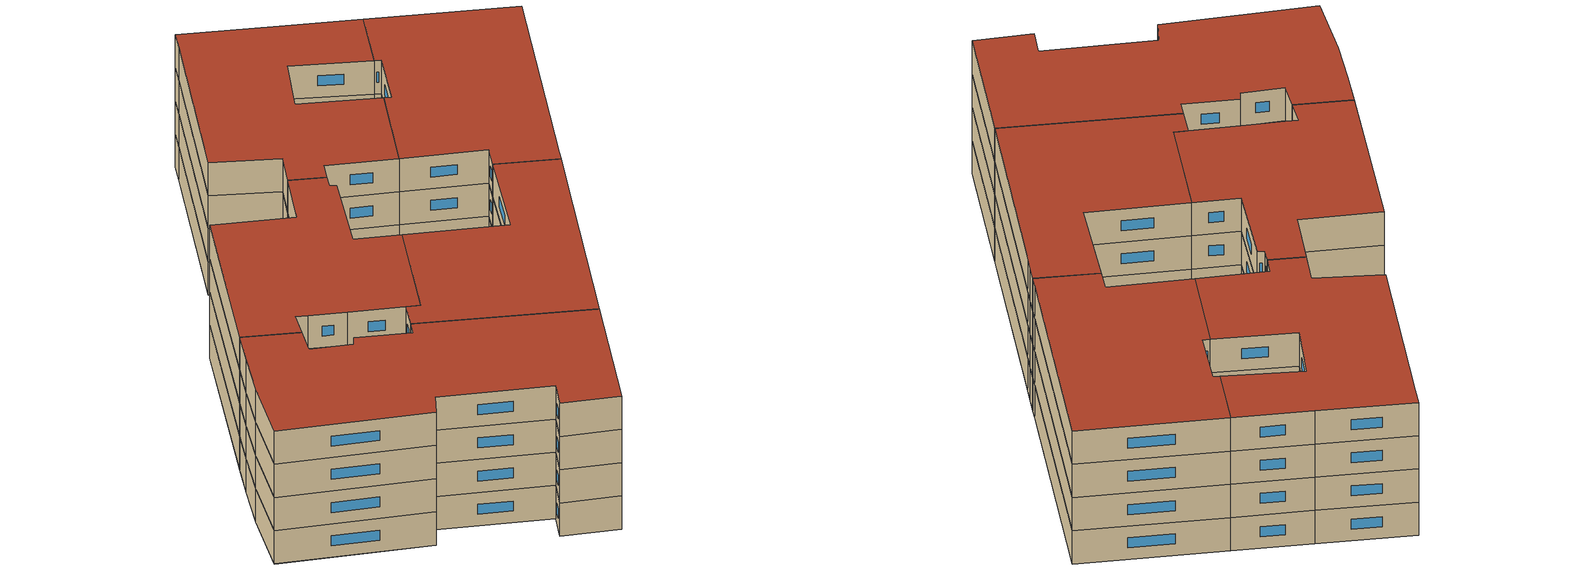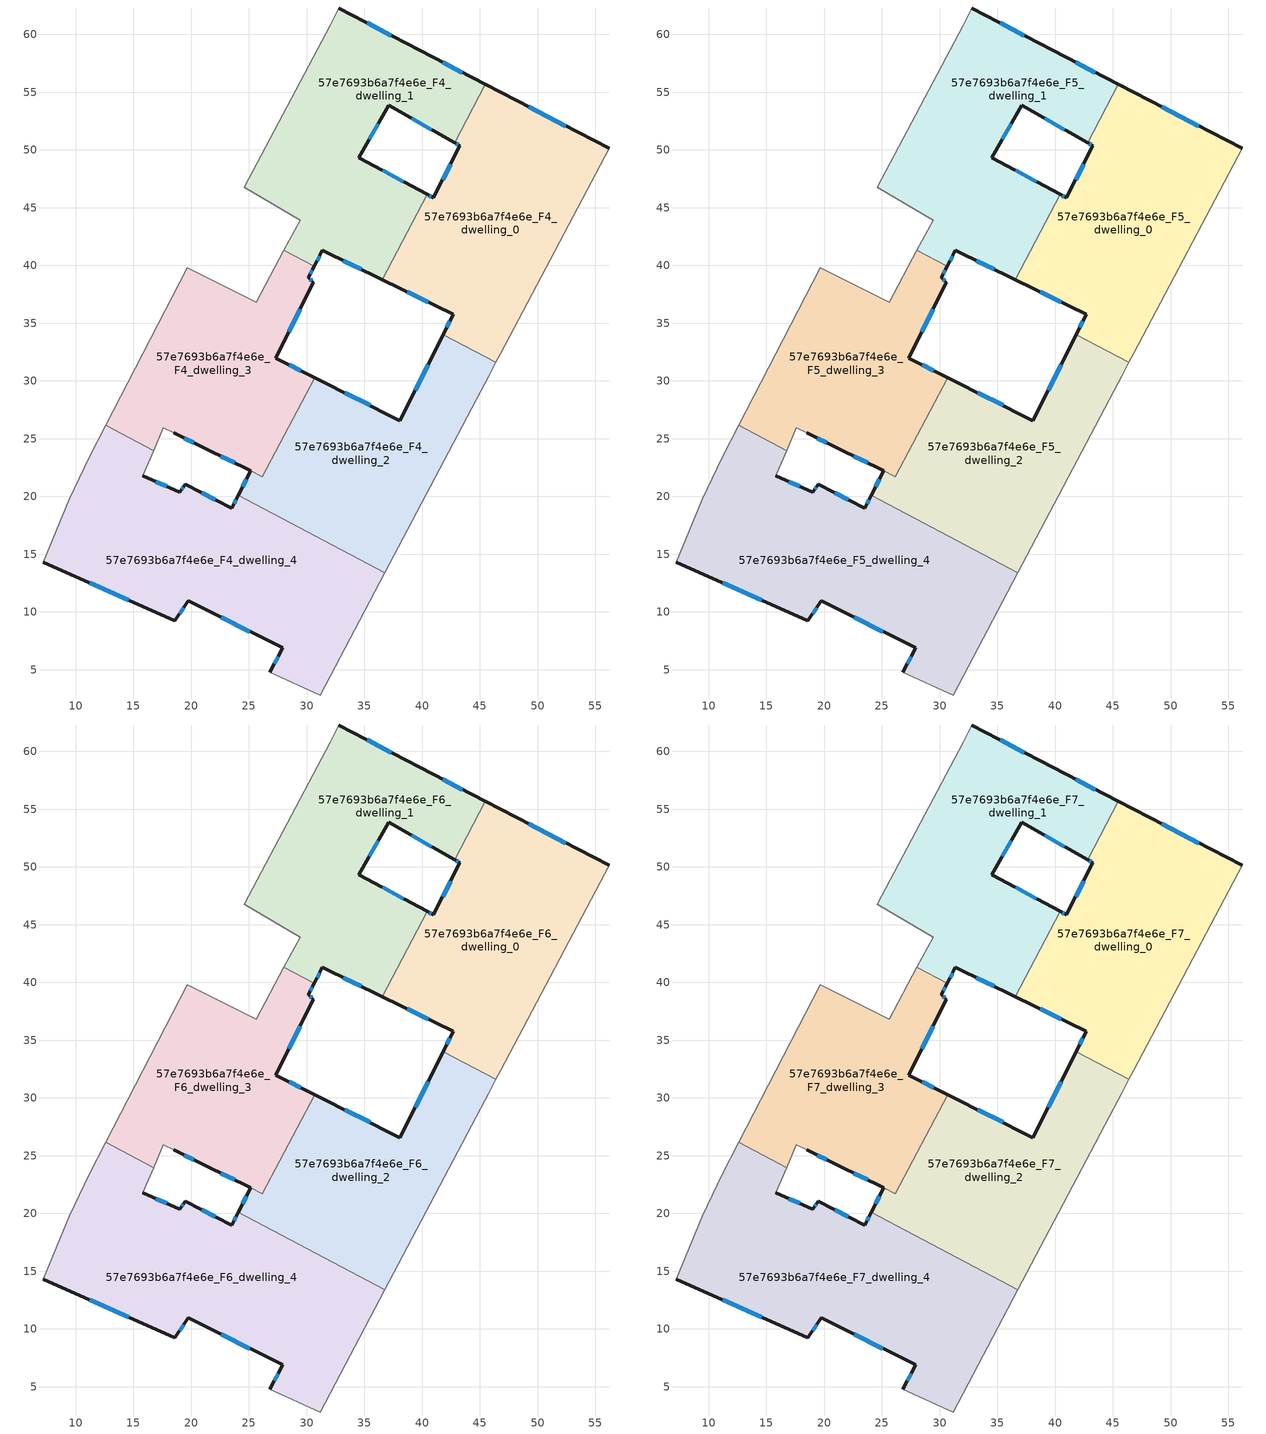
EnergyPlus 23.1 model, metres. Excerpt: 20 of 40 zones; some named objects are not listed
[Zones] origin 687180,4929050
57e7693b6a7f4e6e_F4_dwelling_0
 floor to 57e7693b6a7f4e6e_F3_dwelling_0 (EU_floor_Construction): 56.17,50.13 46.8,32.4 46.38,31.6 41.81,34.02 42.69,35.77 36.54,38.78 40.43,46.15 40.97,45.85 43.26,50.36 42.8,50.63 45.46,55.67 z12
 wall outside (EU_wall_Construction): 36.54,38.78 42.69,35.77 41.81,34.02 / 42.8,50.63 43.27,50.36 40.97,45.85 40.43,46.15 / 56.18,50.13 45.46,55.67 z12:15
 wall adiabatic (EU_wall_Construction): 46.39,31.6 46.81,32.4 56.18,50.13 z12:15
 wall to 57e7693b6a7f4e6e_F4_dwelling_2 (EU_wall_Construction): 41.81,34.02 46.38,31.6 z12:15
 wall to 57e7693b6a7f4e6e_F4_dwelling_1 (EU_wall_Construction): 40.43,46.15 36.54,38.78 / 45.46,55.67 42.8,50.63 z12:15
 window (EU_Window_Construction): 42.39,35.16 42.12,34.63 / 38.7,37.72 40.54,36.83 / 40.78,45.96 40.62,46.04 / 42.46,48.78 41.78,47.43 / 42.96,50.53 43.1,50.45 / 52.42,52.07 49.22,53.73 z13.05:13.95
57e7693b6a7f4e6e_F4_dwelling_1
 floor to 57e7693b6a7f4e6e_F3_dwelling_1 (EU_floor_Construction): 45.46,55.67 42.8,50.63 37.08,53.87 34.51,49.34 40.43,46.15 36.54,38.78 31.35,41.3 30.65,39.92 28.03,41.3 29.44,43.89 24.6,46.77 32.02,60.81 32.78,62.29 39.77,58.61 z12
 wall outside (EU_wall_Construction): 40.43,46.15 34.52,49.34 37.08,53.87 42.8,50.63 / 30.65,39.92 31.35,41.3 36.54,38.78 / 45.46,55.67 39.78,58.61 32.78,62.29 z12:15
 wall adiabatic (EU_wall_Construction): 32.78,62.29 32.02,60.81 24.6,46.77 29.44,43.89 28.03,41.3 z12:15
 wall to 57e7693b6a7f4e6e_F4_dwelling_3 (EU_wall_Construction): 28.03,41.3 30.65,39.92 z12:15
 window (EU_Window_Construction): 39.09,52.73 40.8,51.77 / 35.42,50.93 36.18,52.28 / 38.36,47.27 36.59,48.22 / 33.17,40.42 34.72,39.66 / 30.9,40.4 31.11,40.82 / 37.32,59.9 35.23,61 / 43.47,56.7 41.77,57.58 z13.05:13.95
57e7693b6a7f4e6e_F4_dwelling_2
 floor to 57e7693b6a7f4e6e_F3_dwelling_2 (EU_floor_Construction): 46.38,31.6 45.75,30.4 45.06,29.11 36.76,13.4 24.07,20.1 25.14,22.21 26.16,21.71 30.68,30.28 38.07,26.57 41.81,34.02 z12
 wall outside (EU_wall_Construction): 41.81,34.02 38.07,26.57 30.68,30.28 / 25.15,22.21 24.07,20.1 z12:15
 wall adiabatic (EU_wall_Construction): 36.76,13.4 45.06,29.11 45.76,30.4 46.39,31.6 z12:15
 wall to 57e7693b6a7f4e6e_F4_dwelling_3 (EU_wall_Construction): 30.68,30.28 26.16,21.71 25.15,22.21 z12:15
 wall to 57e7693b6a7f4e6e_F4_dwelling_4 (EU_wall_Construction): 24.07,20.1 36.76,13.4 z12:15
 window (EU_Window_Construction): 35.48,27.87 33.28,28.98 / 40.5,31.41 39.39,29.18 / 24.77,21.47 24.45,20.84 z13.05:13.95
57e7693b6a7f4e6e_F4_dwelling_3
 floor to 57e7693b6a7f4e6e_F3_dwelling_3 (EU_floor_Construction): 30.65,39.92 30.15,38.93 30.57,38.52 27.3,31.97 30.68,30.28 26.16,21.71 21.17,24.16 18.46,25.5 17.58,25.96 16.74,23.97 12.6,26.16 19.67,39.8 25.61,36.82 28.03,41.3 z12
 wall outside (EU_wall_Construction): 18.46,25.5 21.18,24.16 25.14,22.21 / 30.68,30.28 27.31,31.97 30.57,38.52 30.15,38.93 30.65,39.92 z12:15
 wall adiabatic (EU_wall_Construction): 16.74,23.97 17.58,25.96 18.46,25.5 / 28.03,41.3 25.61,36.82 19.67,39.8 12.6,26.16 z12:15
 wall to 57e7693b6a7f4e6e_F4_dwelling_4 (EU_wall_Construction): 12.6,26.16 16.74,23.97 z12:15
 window (EU_Window_Construction): 19.42,25.03 20.22,24.63 / 30.32,39.28 30.47,39.57 / 30.42,38.67 30.3,38.79 / 28.45,34.27 29.43,36.23 / 29.5,30.87 28.49,31.38 / 22.57,23.48 23.75,22.9 z13.05:13.95
57e7693b6a7f4e6e_F4_dwelling_4
 floor to 57e7693b6a7f4e6e_F3_dwelling_4 (EU_floor_Construction): 36.76,13.4 31.15,2.8 26.78,4.76 27.94,6.87 19.73,10.94 18.58,9.23 7.21,14.3 9.42,19.73 11.18,23.4 12.6,26.16 16.74,23.97 15.8,21.78 18.99,20.36 19.48,21.04 23.5,18.97 24.07,20.1 z12
 wall outside (EU_wall_Construction): 7.21,14.3 18.58,9.23 19.73,10.94 27.94,6.87 26.79,4.76 / 24.07,20.1 23.51,18.97 19.48,21.04 18.99,20.36 15.81,21.78 z12:15
 wall adiabatic (EU_wall_Construction): 12.6,26.16 11.18,23.4 9.42,19.73 7.21,14.3 / 15.81,21.78 16.74,23.97 / 26.79,4.76 31.16,2.8 36.76,13.4 z12:15
 window (EU_Window_Construction): 11.2,12.53 14.6,11.01 / 17.88,20.86 16.92,21.29 / 19.31,20.81 19.17,20.6 / 22.1,19.7 20.89,20.32 / 23.87,19.7 23.7,19.37 / 27.54,6.13 27.19,5.5 / 22.61,9.52 25.07,8.3 / 18.99,9.83 19.33,10.34 z13.05:13.95
57e7693b6a7f4e6e_F5_dwelling_0
 floor to 57e7693b6a7f4e6e_F4_dwelling_0 (EU_floor_Construction): 56.17,50.13 46.8,32.4 46.38,31.6 41.81,34.02 42.69,35.77 36.54,38.78 40.43,46.15 40.97,45.85 43.26,50.36 42.8,50.63 45.46,55.67 z15
 wall outside (EU_wall_Construction): 36.54,38.78 42.69,35.77 41.81,34.02 / 42.8,50.63 43.27,50.36 40.97,45.85 40.43,46.15 / 56.18,50.13 45.46,55.67 z15:18
 wall adiabatic (EU_wall_Construction): 46.39,31.6 46.81,32.4 56.18,50.13 z15:18
 wall to 57e7693b6a7f4e6e_F5_dwelling_2 (EU_wall_Construction): 41.81,34.02 46.38,31.6 z15:18
 wall to 57e7693b6a7f4e6e_F5_dwelling_1 (EU_wall_Construction): 40.43,46.15 36.54,38.78 / 45.46,55.67 42.8,50.63 z15:18
 window (EU_Window_Construction): 42.39,35.16 42.12,34.63 / 38.7,37.72 40.54,36.83 / 40.78,45.96 40.62,46.04 / 42.46,48.78 41.78,47.43 / 42.96,50.53 43.1,50.45 / 52.42,52.07 49.22,53.73 z16.05:16.95
57e7693b6a7f4e6e_F5_dwelling_1
 floor to 57e7693b6a7f4e6e_F4_dwelling_1 (EU_floor_Construction): 45.46,55.67 42.8,50.63 37.08,53.87 34.51,49.34 40.43,46.15 36.54,38.78 31.35,41.3 30.65,39.92 28.03,41.3 29.44,43.89 24.6,46.77 32.02,60.81 32.78,62.29 39.77,58.61 z15
 wall outside (EU_wall_Construction): 40.43,46.15 34.52,49.34 37.08,53.87 42.8,50.63 / 30.65,39.92 31.35,41.3 36.54,38.78 / 45.46,55.67 39.78,58.61 32.78,62.29 z15:18
 wall adiabatic (EU_wall_Construction): 32.78,62.29 32.02,60.81 24.6,46.77 29.44,43.89 28.03,41.3 z15:18
 wall to 57e7693b6a7f4e6e_F5_dwelling_3 (EU_wall_Construction): 28.03,41.3 30.65,39.92 z15:18
 window (EU_Window_Construction): 39.09,52.73 40.8,51.77 / 35.42,50.93 36.18,52.28 / 38.36,47.27 36.59,48.22 / 33.17,40.42 34.72,39.66 / 30.9,40.4 31.11,40.82 / 37.32,59.9 35.23,61 / 43.47,56.7 41.77,57.58 z16.05:16.95
57e7693b6a7f4e6e_F5_dwelling_2
 floor to 57e7693b6a7f4e6e_F4_dwelling_2 (EU_floor_Construction): 46.38,31.6 45.75,30.4 45.06,29.11 36.76,13.4 24.07,20.1 25.14,22.21 26.16,21.71 30.68,30.28 38.07,26.57 41.81,34.02 z15
 wall outside (EU_wall_Construction): 41.81,34.02 38.07,26.57 30.68,30.28 / 25.15,22.21 24.07,20.1 z15:18
 wall adiabatic (EU_wall_Construction): 36.76,13.4 45.06,29.11 45.76,30.4 46.39,31.6 z15:18
 wall to 57e7693b6a7f4e6e_F5_dwelling_3 (EU_wall_Construction): 30.68,30.28 26.16,21.71 25.15,22.21 z15:18
 wall to 57e7693b6a7f4e6e_F5_dwelling_4 (EU_wall_Construction): 24.07,20.1 36.76,13.4 z15:18
 window (EU_Window_Construction): 35.48,27.87 33.28,28.98 / 40.5,31.41 39.39,29.18 / 24.77,21.47 24.45,20.84 z16.05:16.95
57e7693b6a7f4e6e_F5_dwelling_3
 floor to 57e7693b6a7f4e6e_F4_dwelling_3 (EU_floor_Construction): 30.65,39.92 30.15,38.93 30.57,38.52 27.3,31.97 30.68,30.28 26.16,21.71 21.17,24.16 18.46,25.5 17.58,25.96 16.74,23.97 12.6,26.16 19.67,39.8 25.61,36.82 28.03,41.3 z15
 wall outside (EU_wall_Construction): 18.46,25.5 21.18,24.16 25.14,22.21 / 30.68,30.28 27.31,31.97 30.57,38.52 30.15,38.93 30.65,39.92 z15:18
 wall adiabatic (EU_wall_Construction): 16.74,23.97 17.58,25.96 18.46,25.5 / 28.03,41.3 25.61,36.82 19.67,39.8 12.6,26.16 z15:18
 wall to 57e7693b6a7f4e6e_F5_dwelling_4 (EU_wall_Construction): 12.6,26.16 16.74,23.97 z15:18
 window (EU_Window_Construction): 19.42,25.03 20.22,24.63 / 30.32,39.28 30.47,39.57 / 30.42,38.67 30.3,38.79 / 28.45,34.27 29.43,36.23 / 29.5,30.87 28.49,31.38 / 22.57,23.48 23.75,22.9 z16.05:16.95
57e7693b6a7f4e6e_F5_dwelling_4
 floor to 57e7693b6a7f4e6e_F4_dwelling_4 (EU_floor_Construction): 36.76,13.4 31.15,2.8 26.78,4.76 27.94,6.87 19.73,10.94 18.58,9.23 7.21,14.3 9.42,19.73 11.18,23.4 12.6,26.16 16.74,23.97 15.8,21.78 18.99,20.36 19.48,21.04 23.5,18.97 24.07,20.1 z15
 wall outside (EU_wall_Construction): 7.21,14.3 18.58,9.23 19.73,10.94 27.94,6.87 26.79,4.76 / 24.07,20.1 23.51,18.97 19.48,21.04 18.99,20.36 15.81,21.78 z15:18
 wall adiabatic (EU_wall_Construction): 12.6,26.16 11.18,23.4 9.42,19.73 7.21,14.3 / 15.81,21.78 16.74,23.97 / 26.79,4.76 31.16,2.8 36.76,13.4 z15:18
 window (EU_Window_Construction): 11.2,12.53 14.6,11.01 / 17.88,20.86 16.92,21.29 / 19.31,20.81 19.17,20.6 / 22.1,19.7 20.89,20.32 / 23.87,19.7 23.7,19.37 / 27.54,6.13 27.19,5.5 / 22.61,9.52 25.07,8.3 / 18.99,9.83 19.33,10.34 z16.05:16.95
57e7693b6a7f4e6e_F6_dwelling_0
 floor to 57e7693b6a7f4e6e_F5_dwelling_0 (EU_floor_Construction): 56.17,50.13 46.8,32.4 46.38,31.6 41.81,34.02 42.69,35.77 36.54,38.78 40.43,46.15 40.97,45.85 43.26,50.36 42.8,50.63 45.46,55.67 z18
 wall outside (EU_wall_Construction): 36.54,38.78 42.69,35.77 41.81,34.02 / 42.8,50.63 43.27,50.36 40.97,45.85 40.43,46.15 / 56.18,50.13 45.46,55.67 z18:21
 wall adiabatic (EU_wall_Construction): 46.39,31.6 46.81,32.4 56.18,50.13 z18:21
 wall to 57e7693b6a7f4e6e_F6_dwelling_2 (EU_wall_Construction): 41.81,34.02 46.38,31.6 z18:21
 wall to 57e7693b6a7f4e6e_F6_dwelling_1 (EU_wall_Construction): 40.43,46.15 36.54,38.78 / 45.46,55.67 42.8,50.63 z18:21
 window (EU_Window_Construction): 42.39,35.16 42.12,34.63 / 38.7,37.72 40.54,36.83 / 40.78,45.96 40.62,46.04 / 42.46,48.78 41.78,47.43 / 42.96,50.53 43.1,50.45 / 52.42,52.07 49.22,53.73 z19.05:19.95
57e7693b6a7f4e6e_F6_dwelling_1
 floor to 57e7693b6a7f4e6e_F5_dwelling_1 (EU_floor_Construction): 45.46,55.67 42.8,50.63 37.08,53.87 34.51,49.34 40.43,46.15 36.54,38.78 31.35,41.3 30.65,39.92 28.03,41.3 29.44,43.89 24.6,46.77 32.02,60.81 32.78,62.29 39.77,58.61 z18
 wall outside (EU_wall_Construction): 40.43,46.15 34.52,49.34 37.08,53.87 42.8,50.63 / 30.65,39.92 31.35,41.3 36.54,38.78 / 45.46,55.67 39.78,58.61 32.78,62.29 z18:21
 wall adiabatic (EU_wall_Construction): 32.78,62.29 32.02,60.81 24.6,46.77 29.44,43.89 28.03,41.3 z18:21
 wall to 57e7693b6a7f4e6e_F6_dwelling_3 (EU_wall_Construction): 28.03,41.3 30.65,39.92 z18:21
 window (EU_Window_Construction): 39.09,52.73 40.8,51.77 / 35.42,50.93 36.18,52.28 / 38.36,47.27 36.59,48.22 / 33.17,40.42 34.72,39.66 / 30.9,40.4 31.11,40.82 / 37.32,59.9 35.23,61 / 43.47,56.7 41.77,57.58 z19.05:19.95
57e7693b6a7f4e6e_F6_dwelling_2
 floor to 57e7693b6a7f4e6e_F5_dwelling_2 (EU_floor_Construction): 46.38,31.6 45.75,30.4 45.06,29.11 36.76,13.4 24.07,20.1 25.14,22.21 26.16,21.71 30.68,30.28 38.07,26.57 41.81,34.02 z18
 wall outside (EU_wall_Construction): 41.81,34.02 38.07,26.57 30.68,30.28 / 25.15,22.21 24.07,20.1 z18:21
 wall adiabatic (EU_wall_Construction): 36.76,13.4 45.06,29.11 45.76,30.4 46.39,31.6 z18:21
 wall to 57e7693b6a7f4e6e_F6_dwelling_3 (EU_wall_Construction): 30.68,30.28 26.16,21.71 25.15,22.21 z18:21
 wall to 57e7693b6a7f4e6e_F6_dwelling_4 (EU_wall_Construction): 24.07,20.1 36.76,13.4 z18:21
 window (EU_Window_Construction): 35.48,27.87 33.28,28.98 / 40.5,31.41 39.39,29.18 / 24.77,21.47 24.45,20.84 z19.05:19.95
57e7693b6a7f4e6e_F6_dwelling_3
 floor to 57e7693b6a7f4e6e_F5_dwelling_3 (EU_floor_Construction): 30.65,39.92 30.15,38.93 30.57,38.52 27.3,31.97 30.68,30.28 26.16,21.71 21.17,24.16 18.46,25.5 17.58,25.96 16.74,23.97 12.6,26.16 19.67,39.8 25.61,36.82 28.03,41.3 z18
 wall outside (EU_wall_Construction): 18.46,25.5 21.18,24.16 25.14,22.21 / 30.68,30.28 27.31,31.97 30.57,38.52 30.15,38.93 30.65,39.92 z18:21
 wall adiabatic (EU_wall_Construction): 16.74,23.97 17.58,25.96 18.46,25.5 / 28.03,41.3 25.61,36.82 19.67,39.8 12.6,26.16 z18:21
 wall to 57e7693b6a7f4e6e_F6_dwelling_4 (EU_wall_Construction): 12.6,26.16 16.74,23.97 z18:21
 window (EU_Window_Construction): 19.42,25.03 20.22,24.63 / 30.32,39.28 30.47,39.57 / 30.42,38.67 30.3,38.79 / 28.45,34.27 29.43,36.23 / 29.5,30.87 28.49,31.38 / 22.57,23.48 23.75,22.9 z19.05:19.95
57e7693b6a7f4e6e_F6_dwelling_4
 floor to 57e7693b6a7f4e6e_F5_dwelling_4 (EU_floor_Construction): 36.76,13.4 31.15,2.8 26.78,4.76 27.94,6.87 19.73,10.94 18.58,9.23 7.21,14.3 9.42,19.73 11.18,23.4 12.6,26.16 16.74,23.97 15.8,21.78 18.99,20.36 19.48,21.04 23.5,18.97 24.07,20.1 z18
 wall outside (EU_wall_Construction): 7.21,14.3 18.58,9.23 19.73,10.94 27.94,6.87 26.79,4.76 / 24.07,20.1 23.51,18.97 19.48,21.04 18.99,20.36 15.81,21.78 z18:21
 wall adiabatic (EU_wall_Construction): 12.6,26.16 11.18,23.4 9.42,19.73 7.21,14.3 / 15.81,21.78 16.74,23.97 / 26.79,4.76 31.16,2.8 36.76,13.4 z18:21
 window (EU_Window_Construction): 11.2,12.53 14.6,11.01 / 17.88,20.86 16.92,21.29 / 19.31,20.81 19.17,20.6 / 22.1,19.7 20.89,20.32 / 23.87,19.7 23.7,19.37 / 27.54,6.13 27.19,5.5 / 22.61,9.52 25.07,8.3 / 18.99,9.83 19.33,10.34 z19.05:19.95
57e7693b6a7f4e6e_F7_dwelling_0
 floor to 57e7693b6a7f4e6e_F6_dwelling_0 (EU_floor_Construction): 56.17,50.13 46.8,32.4 46.38,31.6 41.81,34.02 42.69,35.77 36.54,38.78 40.43,46.15 40.97,45.85 43.26,50.36 42.8,50.63 45.46,55.67 z21
 wall outside (EU_wall_Construction): 36.54,38.78 42.69,35.77 41.81,34.02 / 42.8,50.63 43.27,50.36 40.97,45.85 40.43,46.15 / 56.18,50.13 45.46,55.67 z21:24
 wall adiabatic (EU_wall_Construction): 46.39,31.6 46.81,32.4 56.18,50.13 z21:24
 wall to 57e7693b6a7f4e6e_F7_dwelling_2 (EU_wall_Construction): 41.81,34.02 46.38,31.6 z21:24
 wall to 57e7693b6a7f4e6e_F7_dwelling_1 (EU_wall_Construction): 40.43,46.15 36.54,38.78 / 45.46,55.67 42.8,50.63 z21:24
 window (EU_Window_Construction): 42.39,35.16 42.12,34.63 / 38.7,37.72 40.54,36.83 / 40.78,45.96 40.62,46.04 / 42.46,48.78 41.78,47.43 / 42.96,50.53 43.1,50.45 / 52.42,52.07 49.22,53.73 z22.05:22.95
 roof outside (EU_roof_Construction): 46.81,32.4 56.18,50.13 45.46,55.67 42.8,50.63 43.27,50.36 40.97,45.85 40.43,46.15 36.54,38.78 42.69,35.77 41.81,34.02 46.39,31.6 z24
57e7693b6a7f4e6e_F7_dwelling_1
 floor to 57e7693b6a7f4e6e_F6_dwelling_1 (EU_floor_Construction): 45.46,55.67 42.8,50.63 37.08,53.87 34.51,49.34 40.43,46.15 36.54,38.78 31.35,41.3 30.65,39.92 28.03,41.3 29.44,43.89 24.6,46.77 32.02,60.81 32.78,62.29 39.77,58.61 z21
 wall outside (EU_wall_Construction): 40.43,46.15 34.52,49.34 37.08,53.87 42.8,50.63 / 30.65,39.92 31.35,41.3 36.54,38.78 / 45.46,55.67 39.78,58.61 32.78,62.29 z21:24
 wall adiabatic (EU_wall_Construction): 32.78,62.29 32.02,60.81 24.6,46.77 29.44,43.89 28.03,41.3 z21:24
 wall to 57e7693b6a7f4e6e_F7_dwelling_3 (EU_wall_Construction): 28.03,41.3 30.65,39.92 z21:24
 window (EU_Window_Construction): 39.09,52.73 40.8,51.77 / 35.42,50.93 36.18,52.28 / 38.36,47.27 36.59,48.22 / 33.17,40.42 34.72,39.66 / 30.9,40.4 31.11,40.82 / 37.32,59.9 35.23,61 / 43.47,56.7 41.77,57.58 z22.05:22.95
 roof outside (EU_roof_Construction): 36.54,38.78 40.43,46.15 34.52,49.34 37.08,53.87 42.8,50.63 45.46,55.67 39.78,58.61 32.78,62.29 32.02,60.81 24.6,46.77 29.44,43.89 28.03,41.3 30.65,39.92 31.35,41.3 z24
57e7693b6a7f4e6e_F7_dwelling_2
 floor to 57e7693b6a7f4e6e_F6_dwelling_2 (EU_floor_Construction): 46.38,31.6 45.75,30.4 45.06,29.11 36.76,13.4 24.07,20.1 25.14,22.21 26.16,21.71 30.68,30.28 38.07,26.57 41.81,34.02 z21
 wall outside (EU_wall_Construction): 41.81,34.02 38.07,26.57 30.68,30.28 / 25.15,22.21 24.07,20.1 z21:24
 wall adiabatic (EU_wall_Construction): 36.76,13.4 45.06,29.11 45.76,30.4 46.39,31.6 z21:24
 wall to 57e7693b6a7f4e6e_F7_dwelling_3 (EU_wall_Construction): 30.68,30.28 26.16,21.71 25.15,22.21 z21:24
 wall to 57e7693b6a7f4e6e_F7_dwelling_4 (EU_wall_Construction): 24.07,20.1 36.76,13.4 z21:24
 window (EU_Window_Construction): 35.48,27.87 33.28,28.98 / 40.5,31.41 39.39,29.18 / 24.77,21.47 24.45,20.84 z22.05:22.95
 roof outside (EU_roof_Construction): 36.76,13.4 45.06,29.11 45.75,30.4 46.38,31.6 41.81,34.02 38.07,26.57 30.68,30.28 26.16,21.71 25.14,22.21 24.07,20.1 z24
57e7693b6a7f4e6e_F7_dwelling_3
 floor to 57e7693b6a7f4e6e_F6_dwelling_3 (EU_floor_Construction): 30.65,39.92 30.15,38.93 30.57,38.52 27.3,31.97 30.68,30.28 26.16,21.71 21.17,24.16 18.46,25.5 17.58,25.96 16.74,23.97 12.6,26.16 19.67,39.8 25.61,36.82 28.03,41.3 z21
 wall outside (EU_wall_Construction): 18.46,25.5 21.18,24.16 25.14,22.21 / 30.68,30.28 27.31,31.97 30.57,38.52 30.15,38.93 30.65,39.92 z21:24
 wall adiabatic (EU_wall_Construction): 16.74,23.97 17.58,25.96 18.46,25.5 / 28.03,41.3 25.61,36.82 19.67,39.8 12.6,26.16 z21:24
 wall to 57e7693b6a7f4e6e_F7_dwelling_4 (EU_wall_Construction): 12.6,26.16 16.74,23.97 z21:24
 window (EU_Window_Construction): 19.42,25.03 20.22,24.63 / 30.32,39.28 30.47,39.57 / 30.42,38.67 30.3,38.79 / 28.45,34.27 29.43,36.23 / 29.5,30.87 28.49,31.38 / 22.57,23.48 23.75,22.9 z22.05:22.95
 roof outside (EU_roof_Construction): 26.16,21.71 30.68,30.28 27.3,31.97 30.57,38.52 30.15,38.93 30.65,39.92 28.03,41.3 25.61,36.82 19.67,39.8 12.6,26.16 16.74,23.97 17.58,25.96 18.46,25.5 21.17,24.16 z24
57e7693b6a7f4e6e_F7_dwelling_4
 floor to 57e7693b6a7f4e6e_F6_dwelling_4 (EU_floor_Construction): 36.76,13.4 31.15,2.8 26.78,4.76 27.94,6.87 19.73,10.94 18.58,9.23 7.21,14.3 9.42,19.73 11.18,23.4 12.6,26.16 16.74,23.97 15.8,21.78 18.99,20.36 19.48,21.04 23.5,18.97 24.07,20.1 z21
 wall outside (EU_wall_Construction): 7.21,14.3 18.58,9.23 19.73,10.94 27.94,6.87 26.79,4.76 / 24.07,20.1 23.51,18.97 19.48,21.04 18.99,20.36 15.81,21.78 z21:24
 wall adiabatic (EU_wall_Construction): 12.6,26.16 11.18,23.4 9.42,19.73 7.21,14.3 / 15.81,21.78 16.74,23.97 / 26.79,4.76 31.16,2.8 36.76,13.4 z21:24
 window (EU_Window_Construction): 11.2,12.53 14.6,11.01 / 17.88,20.86 16.92,21.29 / 19.31,20.81 19.17,20.6 / 22.1,19.7 20.89,20.32 / 23.87,19.7 23.7,19.37 / 27.54,6.13 27.19,5.5 / 22.61,9.52 25.07,8.3 / 18.99,9.83 19.33,10.34 z22.05:22.95
 roof outside (EU_roof_Construction): 31.16,2.8 36.76,13.4 24.07,20.1 23.51,18.97 19.48,21.04 18.99,20.36 15.81,21.78 16.74,23.97 12.6,26.16 11.18,23.4 9.42,19.73 7.21,14.3 18.58,9.23 19.73,10.94 27.94,6.87 26.79,4.76 z24
[Building]
EU S2 Campaign: North Axis=0; Terrain=City; Solar Distribution=FullExterior
[Site:Location]
Bologna: Latitude=44.5; Longitude=11.25; Time Zone=1; Elevation=37
[SizingPeriod:WeatherFileDays]
AnnualSizingPeriod: Begin Month=1; Begin Day of Month=1; End Month=12; End Day of Month=31; Day of Week for Start Day=Monday; Use Weather File Daylight Saving Period=No; Use Weather File Rain and Snow Indicators=No
[MATERIAL]
EU_InternalMass_Material: Roughness=MediumRough; Thickness=0.1; Conductivity=1; Density=1800; Specific Heat=900; Thermal Absorptance=0.9; Solar Absorptance=0.7; Visible Absorptance=0.7
[MATERIAL:NOMASS] Roughness=MediumRough; Thermal Absorptance=0.9; Solar Absorptance=0.7; Visible Absorptance=0.7
Name | Thermal Resistance
EU_wall_NoMass | 0.890213
EU_roof_NoMass | 0.636128
EU_floor_NoMass | 0.79516
[WINDOWMATERIAL:SIMPLEGLAZINGSYSTEM]
EU_Window_SimpleGlazing: UFactor=4.49146; Solar Heat Gain Coefficient=0.85; Visible Transmittance=0.85
[CONSTRUCTION]
EU_wall_Construction: EU_wall_NoMass
EU_roof_Construction: EU_roof_NoMass
EU_floor_Construction: EU_floor_NoMass
EU_InternalMass_Construction: EU_InternalMass_Material
EU_Window_Construction: EU_Window_SimpleGlazing
[ZONE] Type=1; Multiplier=1; Ceiling Height=autocalculate; Floor Area=autocalculate; Part of Total Floor Area=Yes
Name | Volume
57e7693b6a7f4e6e_F4_dwelling_0; 57e7693b6a7f4e6e_F5_dwelling_0; 57e7693b6a7f4e6e_F6_dwelling_0; 57e7693b6a7f4e6e_F7_dwelling_0 | 709.097
57e7693b6a7f4e6e_F4_dwelling_1; 57e7693b6a7f4e6e_F5_dwelling_1; 57e7693b6a7f4e6e_F6_dwelling_1; 57e7693b6a7f4e6e_F7_dwelling_1 | 709.131
57e7693b6a7f4e6e_F4_dwelling_2; 57e7693b6a7f4e6e_F5_dwelling_2; 57e7693b6a7f4e6e_F6_dwelling_2; 57e7693b6a7f4e6e_F7_dwelling_2 | 620.47
57e7693b6a7f4e6e_F4_dwelling_3; 57e7693b6a7f4e6e_F5_dwelling_3; 57e7693b6a7f4e6e_F6_dwelling_3; 57e7693b6a7f4e6e_F7_dwelling_3 | 604.638
57e7693b6a7f4e6e_F4_dwelling_4; 57e7693b6a7f4e6e_F5_dwelling_4; 57e7693b6a7f4e6e_F6_dwelling_4; 57e7693b6a7f4e6e_F7_dwelling_4 | 902.231
[INTERNALMASS] Construction=EU_InternalMass_Construction
Name | Zone or ZoneList | Surface Area
57e7693b6a7f4e6e_F4_dwelling_0_EU_InternalMass | 57e7693b6a7f4e6e_F4_dwelling_0 | 236.363
57e7693b6a7f4e6e_F4_dwelling_1_EU_InternalMass | 57e7693b6a7f4e6e_F4_dwelling_1 | 236.379
57e7693b6a7f4e6e_F4_dwelling_2_EU_InternalMass | 57e7693b6a7f4e6e_F4_dwelling_2 | 206.829
57e7693b6a7f4e6e_F4_dwelling_3_EU_InternalMass | 57e7693b6a7f4e6e_F4_dwelling_3 | 201.547
57e7693b6a7f4e6e_F4_dwelling_4_EU_InternalMass | 57e7693b6a7f4e6e_F4_dwelling_4 | 300.744
57e7693b6a7f4e6e_F5_dwelling_0_EU_InternalMass | 57e7693b6a7f4e6e_F5_dwelling_0 | 236.363
57e7693b6a7f4e6e_F5_dwelling_1_EU_InternalMass | 57e7693b6a7f4e6e_F5_dwelling_1 | 236.379
57e7693b6a7f4e6e_F5_dwelling_2_EU_InternalMass | 57e7693b6a7f4e6e_F5_dwelling_2 | 206.829
57e7693b6a7f4e6e_F5_dwelling_3_EU_InternalMass | 57e7693b6a7f4e6e_F5_dwelling_3 | 201.547
57e7693b6a7f4e6e_F5_dwelling_4_EU_InternalMass | 57e7693b6a7f4e6e_F5_dwelling_4 | 300.744
57e7693b6a7f4e6e_F6_dwelling_0_EU_InternalMass | 57e7693b6a7f4e6e_F6_dwelling_0 | 236.363
57e7693b6a7f4e6e_F6_dwelling_1_EU_InternalMass | 57e7693b6a7f4e6e_F6_dwelling_1 | 236.379
57e7693b6a7f4e6e_F6_dwelling_2_EU_InternalMass | 57e7693b6a7f4e6e_F6_dwelling_2 | 206.829
57e7693b6a7f4e6e_F6_dwelling_3_EU_InternalMass | 57e7693b6a7f4e6e_F6_dwelling_3 | 201.547
57e7693b6a7f4e6e_F6_dwelling_4_EU_InternalMass | 57e7693b6a7f4e6e_F6_dwelling_4 | 300.744
57e7693b6a7f4e6e_F7_dwelling_0_EU_InternalMass | 57e7693b6a7f4e6e_F7_dwelling_0 | 236.363
57e7693b6a7f4e6e_F7_dwelling_1_EU_InternalMass | 57e7693b6a7f4e6e_F7_dwelling_1 | 236.379
57e7693b6a7f4e6e_F7_dwelling_2_EU_InternalMass | 57e7693b6a7f4e6e_F7_dwelling_2 | 206.829
57e7693b6a7f4e6e_F7_dwelling_3_EU_InternalMass | 57e7693b6a7f4e6e_F7_dwelling_3 | 201.547
57e7693b6a7f4e6e_F7_dwelling_4_EU_InternalMass | 57e7693b6a7f4e6e_F7_dwelling_4 | 300.744
[OTHEREQUIPMENT] Fuel Type=Electricity; Design Level Calculation Method=Watts/Area; Power per Zone Floor Area=1; Fraction Latent=0; Fraction Radiant=0; Fraction Lost=0; Carbon Dioxide Generation Rate=0; EndUse Subcategory=EU_Step8_InternalGains
Name | Zone or ZoneList or Space or SpaceList | Schedule
EU_Step8_InternalGain_57e7693b6a7f4e6e_F4_dwelling_0_f000 | 57e7693b6a7f4e6e_F4_dwelling_0 | EU_Step8_GainSchedule_57e7693b6a7f4e6e_F4_dwelling_0_f000
EU_Step8_InternalGain_57e7693b6a7f4e6e_F4_dwelling_1_f000 | 57e7693b6a7f4e6e_F4_dwelling_1 | EU_Step8_GainSchedule_57e7693b6a7f4e6e_F4_dwelling_1_f000
EU_Step8_InternalGain_57e7693b6a7f4e6e_F4_dwelling_2_f000 | 57e7693b6a7f4e6e_F4_dwelling_2 | EU_Step8_GainSchedule_57e7693b6a7f4e6e_F4_dwelling_2_f000
EU_Step8_InternalGain_57e7693b6a7f4e6e_F4_dwelling_3_f000 | 57e7693b6a7f4e6e_F4_dwelling_3 | EU_Step8_GainSchedule_57e7693b6a7f4e6e_F4_dwelling_3_f000
EU_Step8_InternalGain_57e7693b6a7f4e6e_F4_dwelling_4_f000 | 57e7693b6a7f4e6e_F4_dwelling_4 | EU_Step8_GainSchedule_57e7693b6a7f4e6e_F4_dwelling_4_f000
EU_Step8_InternalGain_57e7693b6a7f4e6e_F5_dwelling_0_f000 | 57e7693b6a7f4e6e_F5_dwelling_0 | EU_Step8_GainSchedule_57e7693b6a7f4e6e_F5_dwelling_0_f000
EU_Step8_InternalGain_57e7693b6a7f4e6e_F5_dwelling_1_f000 | 57e7693b6a7f4e6e_F5_dwelling_1 | EU_Step8_GainSchedule_57e7693b6a7f4e6e_F5_dwelling_1_f000
EU_Step8_InternalGain_57e7693b6a7f4e6e_F5_dwelling_2_f000 | 57e7693b6a7f4e6e_F5_dwelling_2 | EU_Step8_GainSchedule_57e7693b6a7f4e6e_F5_dwelling_2_f000
EU_Step8_InternalGain_57e7693b6a7f4e6e_F5_dwelling_3_f000 | 57e7693b6a7f4e6e_F5_dwelling_3 | EU_Step8_GainSchedule_57e7693b6a7f4e6e_F5_dwelling_3_f000
EU_Step8_InternalGain_57e7693b6a7f4e6e_F5_dwelling_4_f000 | 57e7693b6a7f4e6e_F5_dwelling_4 | EU_Step8_GainSchedule_57e7693b6a7f4e6e_F5_dwelling_4_f000
EU_Step8_InternalGain_57e7693b6a7f4e6e_F6_dwelling_0_f000 | 57e7693b6a7f4e6e_F6_dwelling_0 | EU_Step8_GainSchedule_57e7693b6a7f4e6e_F6_dwelling_0_f000
EU_Step8_InternalGain_57e7693b6a7f4e6e_F6_dwelling_1_f000 | 57e7693b6a7f4e6e_F6_dwelling_1 | EU_Step8_GainSchedule_57e7693b6a7f4e6e_F6_dwelling_1_f000
EU_Step8_InternalGain_57e7693b6a7f4e6e_F6_dwelling_2_f000 | 57e7693b6a7f4e6e_F6_dwelling_2 | EU_Step8_GainSchedule_57e7693b6a7f4e6e_F6_dwelling_2_f000
EU_Step8_InternalGain_57e7693b6a7f4e6e_F6_dwelling_3_f000 | 57e7693b6a7f4e6e_F6_dwelling_3 | EU_Step8_GainSchedule_57e7693b6a7f4e6e_F6_dwelling_3_f000
EU_Step8_InternalGain_57e7693b6a7f4e6e_F6_dwelling_4_f000 | 57e7693b6a7f4e6e_F6_dwelling_4 | EU_Step8_GainSchedule_57e7693b6a7f4e6e_F6_dwelling_4_f000
EU_Step8_InternalGain_57e7693b6a7f4e6e_F7_dwelling_0_f000 | 57e7693b6a7f4e6e_F7_dwelling_0 | EU_Step8_GainSchedule_57e7693b6a7f4e6e_F7_dwelling_0_f000
EU_Step8_InternalGain_57e7693b6a7f4e6e_F7_dwelling_1_f000 | 57e7693b6a7f4e6e_F7_dwelling_1 | EU_Step8_GainSchedule_57e7693b6a7f4e6e_F7_dwelling_1_f000
EU_Step8_InternalGain_57e7693b6a7f4e6e_F7_dwelling_2_f000 | 57e7693b6a7f4e6e_F7_dwelling_2 | EU_Step8_GainSchedule_57e7693b6a7f4e6e_F7_dwelling_2_f000
EU_Step8_InternalGain_57e7693b6a7f4e6e_F7_dwelling_3_f000 | 57e7693b6a7f4e6e_F7_dwelling_3 | EU_Step8_GainSchedule_57e7693b6a7f4e6e_F7_dwelling_3_f000
EU_Step8_InternalGain_57e7693b6a7f4e6e_F7_dwelling_4_f000 | 57e7693b6a7f4e6e_F7_dwelling_4 | EU_Step8_GainSchedule_57e7693b6a7f4e6e_F7_dwelling_4_f000
[ZONEVENTILATION:DESIGNFLOWRATE] Schedule=EU_AlwaysOn; Design Flow Rate Calculation Method=AirChanges/Hour; Air Changes per Hour=0.718634; Ventilation Type=Natural; Fan Pressure Rise=0; Fan Total Efficiency=1; Constant Term Coefficient=1; Temperature Term Coefficient=0; Velocity Term Coefficient=0; Velocity Squared Term Coefficient=0; Minimum Indoor Temperature=-100; Maximum Indoor Temperature=100; Delta Temperature=-100; Minimum Outdoor Temperature=-100; Maximum Outdoor Temperature=100; Maximum Wind Speed=40
Name | Zone or ZoneList or Space or SpaceList
EU_ConstantAir_57e7693b6a7f4e6e_F4_dwelling_0 | 57e7693b6a7f4e6e_F4_dwelling_0
EU_ConstantAir_57e7693b6a7f4e6e_F4_dwelling_1 | 57e7693b6a7f4e6e_F4_dwelling_1
EU_ConstantAir_57e7693b6a7f4e6e_F4_dwelling_2 | 57e7693b6a7f4e6e_F4_dwelling_2
EU_ConstantAir_57e7693b6a7f4e6e_F4_dwelling_3 | 57e7693b6a7f4e6e_F4_dwelling_3
EU_ConstantAir_57e7693b6a7f4e6e_F4_dwelling_4 | 57e7693b6a7f4e6e_F4_dwelling_4
EU_ConstantAir_57e7693b6a7f4e6e_F5_dwelling_0 | 57e7693b6a7f4e6e_F5_dwelling_0
EU_ConstantAir_57e7693b6a7f4e6e_F5_dwelling_1 | 57e7693b6a7f4e6e_F5_dwelling_1
EU_ConstantAir_57e7693b6a7f4e6e_F5_dwelling_2 | 57e7693b6a7f4e6e_F5_dwelling_2
EU_ConstantAir_57e7693b6a7f4e6e_F5_dwelling_3 | 57e7693b6a7f4e6e_F5_dwelling_3
EU_ConstantAir_57e7693b6a7f4e6e_F5_dwelling_4 | 57e7693b6a7f4e6e_F5_dwelling_4
EU_ConstantAir_57e7693b6a7f4e6e_F6_dwelling_0 | 57e7693b6a7f4e6e_F6_dwelling_0
EU_ConstantAir_57e7693b6a7f4e6e_F6_dwelling_1 | 57e7693b6a7f4e6e_F6_dwelling_1
EU_ConstantAir_57e7693b6a7f4e6e_F6_dwelling_2 | 57e7693b6a7f4e6e_F6_dwelling_2
EU_ConstantAir_57e7693b6a7f4e6e_F6_dwelling_3 | 57e7693b6a7f4e6e_F6_dwelling_3
EU_ConstantAir_57e7693b6a7f4e6e_F6_dwelling_4 | 57e7693b6a7f4e6e_F6_dwelling_4
EU_ConstantAir_57e7693b6a7f4e6e_F7_dwelling_0 | 57e7693b6a7f4e6e_F7_dwelling_0
EU_ConstantAir_57e7693b6a7f4e6e_F7_dwelling_1 | 57e7693b6a7f4e6e_F7_dwelling_1
EU_ConstantAir_57e7693b6a7f4e6e_F7_dwelling_2 | 57e7693b6a7f4e6e_F7_dwelling_2
EU_ConstantAir_57e7693b6a7f4e6e_F7_dwelling_3 | 57e7693b6a7f4e6e_F7_dwelling_3
EU_ConstantAir_57e7693b6a7f4e6e_F7_dwelling_4 | 57e7693b6a7f4e6e_F7_dwelling_4
[HVACTEMPLATE:ZONE:IDEALLOADSAIRSYSTEM] System Availability Schedule=EU_AlwaysOn; Maximum Heating Supply Air Temperature=50; Minimum Cooling Supply Air Temperature=13; Maximum Heating Supply Air Humidity Ratio=0.0156; Minimum Cooling Supply Air Humidity Ratio=0.0077; Heating Limit=NoLimit; Cooling Limit=NoLimit; Heating Availability Schedule=EU_AlwaysOn; Cooling Availability Schedule=EU_CoolingOff; Dehumidification Control Type=ConstantSensibleHeatRatio; Cooling Sensible Heat Ratio=0.7; Dehumidification Setpoint=60; Humidification Control Type=None; Humidification Setpoint=30; Outdoor Air Method=None; Outdoor Air Flow Rate per Person=0.00944; Outdoor Air Flow Rate per Zone Floor Area=0; Outdoor Air Flow Rate per Zone=0; Demand Controlled Ventilation Type=None; Outdoor Air Economizer Type=NoEconomizer; Heat Recovery Type=None; Sensible Heat Recovery Effectiveness=0.7; Latent Heat Recovery Effectiveness=0.65
Name | Template Thermostat
57e7693b6a7f4e6e_F4_dwelling_0 | EU_HeatOnly_57e7693b6a7f4e6e_F4_dwelling_0
57e7693b6a7f4e6e_F4_dwelling_1 | EU_HeatOnly_57e7693b6a7f4e6e_F4_dwelling_1
57e7693b6a7f4e6e_F4_dwelling_2 | EU_HeatOnly_57e7693b6a7f4e6e_F4_dwelling_2
57e7693b6a7f4e6e_F4_dwelling_3 | EU_HeatOnly_57e7693b6a7f4e6e_F4_dwelling_3
57e7693b6a7f4e6e_F4_dwelling_4 | EU_HeatOnly_57e7693b6a7f4e6e_F4_dwelling_4
57e7693b6a7f4e6e_F5_dwelling_0 | EU_HeatOnly_57e7693b6a7f4e6e_F5_dwelling_0
57e7693b6a7f4e6e_F5_dwelling_1 | EU_HeatOnly_57e7693b6a7f4e6e_F5_dwelling_1
57e7693b6a7f4e6e_F5_dwelling_2 | EU_HeatOnly_57e7693b6a7f4e6e_F5_dwelling_2
57e7693b6a7f4e6e_F5_dwelling_3 | EU_HeatOnly_57e7693b6a7f4e6e_F5_dwelling_3
57e7693b6a7f4e6e_F5_dwelling_4 | EU_HeatOnly_57e7693b6a7f4e6e_F5_dwelling_4
57e7693b6a7f4e6e_F6_dwelling_0 | EU_HeatOnly_57e7693b6a7f4e6e_F6_dwelling_0
57e7693b6a7f4e6e_F6_dwelling_1 | EU_HeatOnly_57e7693b6a7f4e6e_F6_dwelling_1
57e7693b6a7f4e6e_F6_dwelling_2 | EU_HeatOnly_57e7693b6a7f4e6e_F6_dwelling_2
57e7693b6a7f4e6e_F6_dwelling_3 | EU_HeatOnly_57e7693b6a7f4e6e_F6_dwelling_3
57e7693b6a7f4e6e_F6_dwelling_4 | EU_HeatOnly_57e7693b6a7f4e6e_F6_dwelling_4
57e7693b6a7f4e6e_F7_dwelling_0 | EU_HeatOnly_57e7693b6a7f4e6e_F7_dwelling_0
57e7693b6a7f4e6e_F7_dwelling_1 | EU_HeatOnly_57e7693b6a7f4e6e_F7_dwelling_1
57e7693b6a7f4e6e_F7_dwelling_2 | EU_HeatOnly_57e7693b6a7f4e6e_F7_dwelling_2
57e7693b6a7f4e6e_F7_dwelling_3 | EU_HeatOnly_57e7693b6a7f4e6e_F7_dwelling_3
57e7693b6a7f4e6e_F7_dwelling_4 | EU_HeatOnly_57e7693b6a7f4e6e_F7_dwelling_4
[SIZING:ZONE] Zone Cooling Design Supply Air Temperature Input Method=SupplyAirTemperature; Zone Cooling Design Supply Air Temperature=13; Zone Heating Design Supply Air Temperature Input Method=SupplyAirTemperature; Zone Heating Design Supply Air Temperature=50; Zone Cooling Design Supply Air Humidity Ratio=0.008; Zone Heating Design Supply Air Humidity Ratio=0.008; Cooling Design Air Flow Method=DesignDay; Cooling Design Air Flow Rate=0; Cooling Minimum Air Flow per Zone Floor Area=0.000762; Cooling Minimum Air Flow=0; Cooling Minimum Air Flow Fraction=0.2; Heating Design Air Flow Method=DesignDay; Heating Design Air Flow Rate=0; Heating Maximum Air Flow per Zone Floor Area=0.002032; Heating Maximum Air Flow=0.141576; Heating Maximum Air Flow Fraction=0.3; Account for Dedicated Outdoor Air System=No; Dedicated Outdoor Air System Control Strategy=NeutralSupplyAir; Dedicated Outdoor Air Low Setpoint Temperature for Design=autosize; Dedicated Outdoor Air High Setpoint Temperature for Design=autosize; Zone Load Sizing Method=Sensible Load Only No Latent Load; Zone Latent Cooling Design Supply Air Humidity Ratio Input Method=HumidityRatioDifference; Zone Cooling Design Supply Air Humidity Ratio Difference=0.005; Zone Latent Heating Design Supply Air Humidity Ratio Input Method=HumidityRatioDifference; Zone Humidification Design Supply Air Humidity Ratio Difference=0.005
57e7693b6a7f4e6e_F4_dwelling_0; 57e7693b6a7f4e6e_F4_dwelling_1; 57e7693b6a7f4e6e_F4_dwelling_2; 57e7693b6a7f4e6e_F4_dwelling_3; 57e7693b6a7f4e6e_F4_dwelling_4; 57e7693b6a7f4e6e_F5_dwelling_0; 57e7693b6a7f4e6e_F5_dwelling_1; 57e7693b6a7f4e6e_F5_dwelling_2; 57e7693b6a7f4e6e_F5_dwelling_3; 57e7693b6a7f4e6e_F5_dwelling_4; 57e7693b6a7f4e6e_F6_dwelling_0; 57e7693b6a7f4e6e_F6_dwelling_1; 57e7693b6a7f4e6e_F6_dwelling_2; 57e7693b6a7f4e6e_F6_dwelling_3; 57e7693b6a7f4e6e_F6_dwelling_4; 57e7693b6a7f4e6e_F7_dwelling_0; 57e7693b6a7f4e6e_F7_dwelling_1; 57e7693b6a7f4e6e_F7_dwelling_2; 57e7693b6a7f4e6e_F7_dwelling_3; 57e7693b6a7f4e6e_F7_dwelling_4
[SCHEDULE:CONSTANT]
Name | Hourly Value
EU_AlwaysOn | 1
EU_CoolingOff | 0
[SCHEDULE:FILE] Column Number=1; Rows to Skip at Top=0; Number of Hours of Data=8760; Column Separator=Comma; Interpolate to Timestep=No; Minutes per Item=60; Adjust Schedule for Daylight Savings=Yes
Name | File
EU_Step8_GainSchedule_57e7693b6a7f4e6e_F4_dwelling_0_f000 | ../../schedules/57e7693b6a7f4e6e/57e7693b6a7f4e6e_F4_dwelling_0_f000_gain.csv
EU_Step8_GainSchedule_57e7693b6a7f4e6e_F4_dwelling_1_f000 | ../../schedules/57e7693b6a7f4e6e/57e7693b6a7f4e6e_F4_dwelling_1_f000_gain.csv
EU_Step8_GainSchedule_57e7693b6a7f4e6e_F4_dwelling_2_f000 | ../../schedules/57e7693b6a7f4e6e/57e7693b6a7f4e6e_F4_dwelling_2_f000_gain.csv
EU_Step8_GainSchedule_57e7693b6a7f4e6e_F4_dwelling_3_f000 | ../../schedules/57e7693b6a7f4e6e/57e7693b6a7f4e6e_F4_dwelling_3_f000_gain.csv
EU_Step8_GainSchedule_57e7693b6a7f4e6e_F4_dwelling_4_f000 | ../../schedules/57e7693b6a7f4e6e/57e7693b6a7f4e6e_F4_dwelling_4_f000_gain.csv
EU_Step8_GainSchedule_57e7693b6a7f4e6e_F5_dwelling_0_f000 | ../../schedules/57e7693b6a7f4e6e/57e7693b6a7f4e6e_F5_dwelling_0_f000_gain.csv
EU_Step8_GainSchedule_57e7693b6a7f4e6e_F5_dwelling_1_f000 | ../../schedules/57e7693b6a7f4e6e/57e7693b6a7f4e6e_F5_dwelling_1_f000_gain.csv
EU_Step8_GainSchedule_57e7693b6a7f4e6e_F5_dwelling_2_f000 | ../../schedules/57e7693b6a7f4e6e/57e7693b6a7f4e6e_F5_dwelling_2_f000_gain.csv
EU_Step8_GainSchedule_57e7693b6a7f4e6e_F5_dwelling_3_f000 | ../../schedules/57e7693b6a7f4e6e/57e7693b6a7f4e6e_F5_dwelling_3_f000_gain.csv
EU_Step8_GainSchedule_57e7693b6a7f4e6e_F5_dwelling_4_f000 | ../../schedules/57e7693b6a7f4e6e/57e7693b6a7f4e6e_F5_dwelling_4_f000_gain.csv
EU_Step8_GainSchedule_57e7693b6a7f4e6e_F6_dwelling_0_f000 | ../../schedules/57e7693b6a7f4e6e/57e7693b6a7f4e6e_F6_dwelling_0_f000_gain.csv
EU_Step8_GainSchedule_57e7693b6a7f4e6e_F6_dwelling_1_f000 | ../../schedules/57e7693b6a7f4e6e/57e7693b6a7f4e6e_F6_dwelling_1_f000_gain.csv
EU_Step8_GainSchedule_57e7693b6a7f4e6e_F6_dwelling_2_f000 | ../../schedules/57e7693b6a7f4e6e/57e7693b6a7f4e6e_F6_dwelling_2_f000_gain.csv
EU_Step8_GainSchedule_57e7693b6a7f4e6e_F6_dwelling_3_f000 | ../../schedules/57e7693b6a7f4e6e/57e7693b6a7f4e6e_F6_dwelling_3_f000_gain.csv
EU_Step8_GainSchedule_57e7693b6a7f4e6e_F6_dwelling_4_f000 | ../../schedules/57e7693b6a7f4e6e/57e7693b6a7f4e6e_F6_dwelling_4_f000_gain.csv
EU_Step8_GainSchedule_57e7693b6a7f4e6e_F7_dwelling_0_f000 | ../../schedules/57e7693b6a7f4e6e/57e7693b6a7f4e6e_F7_dwelling_0_f000_gain.csv
EU_Step8_GainSchedule_57e7693b6a7f4e6e_F7_dwelling_1_f000 | ../../schedules/57e7693b6a7f4e6e/57e7693b6a7f4e6e_F7_dwelling_1_f000_gain.csv
EU_Step8_GainSchedule_57e7693b6a7f4e6e_F7_dwelling_2_f000 | ../../schedules/57e7693b6a7f4e6e/57e7693b6a7f4e6e_F7_dwelling_2_f000_gain.csv
EU_Step8_GainSchedule_57e7693b6a7f4e6e_F7_dwelling_3_f000 | ../../schedules/57e7693b6a7f4e6e/57e7693b6a7f4e6e_F7_dwelling_3_f000_gain.csv
EU_Step8_GainSchedule_57e7693b6a7f4e6e_F7_dwelling_4_f000 | ../../schedules/57e7693b6a7f4e6e/57e7693b6a7f4e6e_F7_dwelling_4_f000_gain.csv
